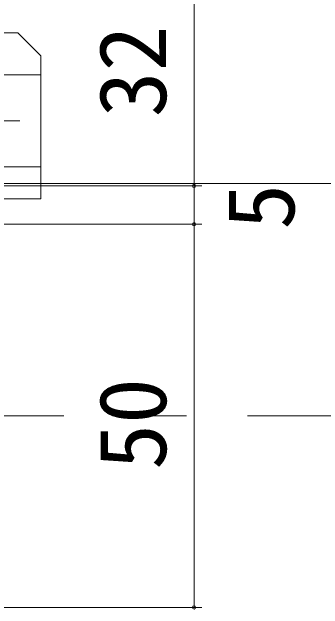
# Model space of a CAD drawing. Units: millimetres, scale not verified. Extents: x -990 to 990, y -1600 to 1603.
# Drawn here: x 462.2 to 502.8, y 847.4 to 925.4 of the extents above; entities that cross this region are included whole.
import ezdxf
from ezdxf.enums import TextEntityAlignment as Align

# ---------------------------------------------------------------- set-up
doc = ezdxf.new("R2010")
doc.units = ezdxf.units.MM
doc.header["$LTSCALE"] = 8
doc.linetypes.add('CHAIN2', pattern=[12, 9, -1, 1, -1])
doc.linetypes.add('DASHED3', pattern=[4, 3, -1])
for name, color, linetype, lineweight in [('0-2_YKK_ZWAK', 2, 'Continuous', 9), ('0-3_YKK_11', 4, 'DASHED3', 9), ('0-4_YKK_12', 3, 'Continuous', 9), ('0-6_YKK_D', 6, 'Continuous', 9)]:
    doc.layers.add(name, color=color, linetype=linetype, lineweight=lineweight)
doc.styles.add('ＭＳ ゴシック', font='')
doc.styles.get('ＭＳ ゴシック').set_extended_font_data('MS Gothic')

msp = doc.modelspace()

# ---------------------------------------------------------------- linework, layer by layer
at = {"layer": '0-2_YKK_ZWAK'}
msp.add_line((755.999, 902.945), (435.999, 902.945), dxfattribs=at)
at = {"layer": '0-3_YKK_11'}
for p, q in [((443.999, 922.645), (462.999, 922.645)), ((462.999, 922.645), (465.999, 919.645)), ((465.999, 902.945), (465.999, 919.645))]:
    msp.add_line(p, q, dxfattribs=at)
at = {"layer": '0-3_YKK_11', "linetype": 'CHAIN2'}
msp.add_line((448.749, 911.145), (463.249, 911.145), dxfattribs=at)
at = {"layer": '0-3_YKK_11', "linetype": 'Continuous'}
for p, q in [((465.999, 902.945), (438.499, 902.945)), ((465.999, 900.945), (465.999, 902.945)), ((465.999, 900.945), (438.499, 900.945))]:
    msp.add_line(p, q, dxfattribs=at)
at = {"layer": '0-3_YKK_11'}
for points in [[(445.999, 917.145), (445.999, 905.145), (465.999, 905.145)], [(445.999, 917.145), (465.999, 917.145), (465.999, 905.145)]]:
    msp.add_lwpolyline(points, dxfattribs=at)
at = {"layer": '0-4_YKK_12', "linetype": 'CHAIN2'}
msp.add_line((-179.001, 872.645), (833.999, 872.645), dxfattribs=at)
at = {"layer": '0-6_YKK_D'}
for p, q in [((485.999, 902.645), (485.999, 934.645)), ((450.943, 902.645), (486.999, 902.645)), ((450.943, 902.645), (486.999, 902.645)), ((485.999, 897.645), (485.999, 902.645)), ((450.943, 897.645), (486.999, 897.645)), ((450.943, 897.645), (486.999, 897.645)), ((485.999, 897.645), (485.999, 847.645)), ((450.943, 847.645), (486.999, 847.645))]:
    msp.add_line(p, q, dxfattribs=at)
for centre, start, end in [((485.999, 902.645), 90, 270), ((485.999, 902.645), 90, 270), ((485.999, 902.645), 270, 90), ((485.999, 902.645), 270, 90), ((485.999, 897.645), 90, 270), ((485.999, 897.645), 90, 270), ((485.999, 897.645), 270, 90), ((485.999, 897.645), 270, 90), ((485.999, 847.645), 90, 270), ((485.999, 847.645), 270, 90)]:
    msp.add_arc(centre, 0.212, start, end, dxfattribs=at)

# ---------------------------------------------------------------- texts
at = {"layer": '0-6_YKK_D', "style": 'ＭＳ ゴシック'}
for s, p in [('32', (484.999, 911.605)), ('5', (501.742, 896.945)), ('50', (484.999, 865.605))]:
    msp.add_text(s, height=8.798, rotation=90, dxfattribs=at).set_placement(p, align=Align.BOTTOM_LEFT)

doc.saveas('drawing.dxf')
